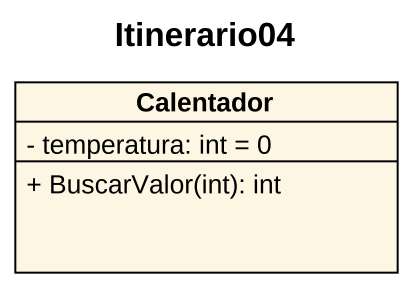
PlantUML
@startuml
title Itinerario04
hide circle
hide empty members
skinparam classAttributeIconSize 0
class Calentador {
  - temperatura: int = 0
  + BuscarValor(int): int
}
@enduml
